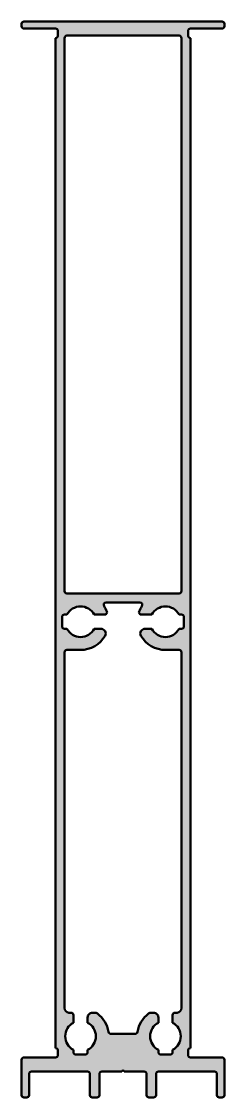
# Model space of a CAD drawing. Extents: x 0 to 43, y 0 to 228.
import ezdxf

# ---------------------------------------------------------------- set-up
doc = ezdxf.new("R2010")
doc.units = 0
doc.layers.add('0S-Alu contour', color=7, linetype='Continuous', lineweight=50)
doc.layers.add('0S-Alu hatch', color=252, linetype='Continuous', lineweight=25)

# ---------------------------------------------------------------- blocks, each defined once
blk = doc.blocks.new('336260__9E0AFC31_403D_4B5E_9536_DA041980A7FB_')
at = {"layer": '0S-Alu hatch'}
h = blk.add_hatch(color=256, dxfattribs=at)
edge = h.paths.add_edge_path()
edge.add_line((0.0025123000961997, 227.9002463124079), (0.0025123000961997, 227.4002463124079))
edge.add_arc((0.5022776433403777, 227.400011655652), 0.4997653983338223, 179.973097692873, 269.9730976859468)
edge.add_line((0.5020429865241312, 226.9002463124079), (7.203092795675459, 226.9002463124078))
edge.add_ellipse((7.202808651401361, 226.4005304566817), major_axis=(-0.4997159365099367, 0), ratio=1, start_angle=179.9674209538814, end_angle=269.96742095385304, ccw=False)
edge.add_line((7.702524507127421, 226.4002463124079), (7.702524507127535, 225.4002463124079))
edge.add_ellipse((7.203220681911832, 225.4000143627436), major_axis=(-0.4993038790913598, 0), ratio=1, start_angle=89.97338346876478, end_angle=180.0266165312506, ccw=False)
edge.add_line((7.202988732247675, 224.9007105375279), (7.20025094755708, 10.49861822313181))
edge.add_ellipse((7.199362543546527, 9.998619012394155), major_axis=(-0.4999999999999539, 0), ratio=1, start_angle=179.7898793085694, end_angle=269.8981963458191, ccw=False)
edge.add_line((7.699359181281792, 9.996785367558275), (7.70025078323583, 9.000246205599225))
edge.add_ellipse((7.200509568061126, 8.999987585095598), major_axis=(-0.4997412820938998, 0), ratio=1, start_angle=89.97034903484729, end_angle=180.0296510705443, ccw=False)
edge.add_line((7.200250948476835, 8.500246369920418), (0.5002463699205891, 8.500246369920445))
edge.add_arc((0.500000242553597, 8.000492497287468), 0.4997539332414915, 89.97178199313024, 180.0282180068728)
edge.add_line((0.0002463699206174, 8.000246369920445), (0.0002463699206174, 0.5002463699205464))
edge.add_arc((0.5000002425536181, 0.5000002425534475), 0.4997539332415126, 179.9717819931142, 270.0282180068608)
edge.add_line((0.5002463699205321, 0.000246369920447), (1.100244844041512, 0.0002463699204469))
edge.add_arc((1.100492225935487, 0.5000066137045759), 0.4997603050112857, 269.9716385257303, 360.0274872167101)
edge.add_line((1.600252473436157, 0.5002463699204329), (1.600252473435986, 5.000246369920191))
edge.add_ellipse((2.099993617858665, 5.000505225497755), major_axis=(-0.4997412114635919, 0), ratio=1, start_angle=-90.02967802619281, end_angle=0.029678026184171813, ccw=False)
edge.add_line((2.10025247343627, 5.500246369920432), (14.00025399931512, 5.500246369920404))
edge.add_ellipse((14.00050397227186, 5.000511593804782), major_axis=(-0.4997348386352602, 0), ratio=1, start_angle=179.9695914538105, end_angle=270.028659991067, ccw=False)
edge.add_line((14.50023874052608, 5.000246369920262), (14.500238740526, 0.5002463699205322))
edge.add_arc((14.99999898032892, 0.5000066097233644), 0.4997602973154447, 179.9725123264136, 270.0274876735488)
edge.add_line((15.00023874052583, 0.000246369920447), (16.00023874052608, 0.0002463699204469))
edge.add_arc((16.00049123182183, 0.4999938786246716), 0.4997475724882849, 269.9710520130123, 360.0289479869838)
edge.add_line((16.50023874052606, 0.5002463699204754), (16.50023874052586, 5.000246369920432))
edge.add_ellipse((16.99998624923024, 5.00049886121605), major_axis=(-0.499747572488441, 0), ratio=1, start_angle=-90.02894798699919, end_angle=0.028947986958598904, ccw=False)
edge.add_line((17.00023874052608, 5.500246369920432), (21.25304170470482, 5.500246369920446))
edge.add_ellipse((21.50250467070176, 5.44786476098028), major_axis=(-0.2549031274016684, 0), ratio=1, start_angle=191.8585441902751, end_angle=348.1414558097249, ccw=False)
edge.add_line((21.7519676366987, 5.500246369920446), (26.00024636992039, 5.500246369920432))
edge.add_ellipse((26.00049886121623, 5.000498861216158), major_axis=(-0.4997475724883346, 0), ratio=1, start_angle=179.9710520130288, end_angle=270.02894798699833, ccw=False)
edge.add_line((26.5002463699205, 5.000246369920446), (26.50024636992062, 0.5002463699204327))
edge.add_arc((27.00000660972361, 0.5000066097234354), 0.4997602973155157, 179.9725123264401, 270.0274876735667)
edge.add_line((27.00024636992067, 0.000246369920447), (28.00024636992042, 0.0002463699204611))
edge.add_arc((28.00048613011756, 0.500006609723407), 0.4997602973154728, 269.9725123264252, 360.0274876735467)
edge.add_line((28.50024636992051, 0.5002463699203333), (28.50024636992051, 5.000246369920589))
edge.add_ellipse((28.99999387862464, 5.000498861216313), major_axis=(-0.4997475724881925, 0), ratio=1, start_angle=-90.02894798700157, end_angle=0.028947986983780538, ccw=False)
edge.add_line((29.0002463699205, 5.500246369920446), (40.9002326370102, 5.500246369920432))
edge.add_ellipse((40.9004851283061, 5.000498861216189), major_axis=(-0.4997475724883036, 0), ratio=1, start_angle=179.9710520130288, end_angle=270.02894798700487, ccw=False)
edge.add_line((41.40023263701034, 5.000246369920546), (41.40023263701034, 0.500246369920518))
edge.add_arc((41.89999287681335, 0.5000066097234211), 0.4997602973155299, 179.9725123264269, 270.027487673552)
edge.add_line((41.90023263701029, 0.0002463699204185), (42.50025399931501, 0.0002463699204043))
edge.add_arc((42.50048865607079, 0.5000117131646464), 0.4997653983338863, 269.9730976928782, 360.026902307127)
edge.add_line((43.00025399931503, 0.5002463699204756), (43.00025399931503, 8.000246369920234))
edge.add_arc((42.50048865607069, 8.000481026676106), 0.4997653983339857, 359.973097692873, 450.026902307107)
edge.add_line((42.50025399931503, 8.500246369920445), (35.80023416288926, 8.500246369920475))
edge.add_ellipse((35.79997554230069, 8.999987749331906), major_axis=(-0.4997414463306482, 0), ratio=1, start_angle=-0.029651070544275626, end_angle=90.02965107054928, ccw=False)
edge.add_line((35.30023416288925, 9.000246369920532), (35.30023416288925, 10.00024636992044))
edge.add_ellipse((35.79997554809561, 10.00051261010422), major_axis=(-0.4997414561268614, 0), ratio=1, start_angle=-90.02965040558882, end_angle=0.030524663108622008, ccw=False)
edge.add_line((35.80023416288937, 10.50025399931486), (35.80249246367062, 224.9002463124078))
edge.add_ellipse((35.80226029845242, 225.4000141471898), major_axis=(-0.4997678887077307, 0), ratio=1, start_angle=-0.02661653123692531, end_angle=90.02661653125631, ccw=False)
edge.add_line((35.30249246367042, 225.4002463124078), (35.30249246367042, 226.4002463129497))
edge.add_ellipse((35.79700729361783, 226.4057314824665), major_axis=(-0.4945452498230539, 0), ratio=1, start_angle=-90.63550006396628, end_angle=0.6355000018905912, ccw=False)
edge.add_line((35.80249246367042, 226.900246312408), (42.50249704130739, 226.9002463124079))
edge.add_arc((42.50273680172429, 227.4000065519908), 0.499760297095559, 269.9725123012179, 360.0274876987921)
edge.add_line((43.00249704130722, 227.4002463124078), (43.00249704130722, 227.9002463124078))
edge.add_arc((42.50274693174832, 227.900496202849), 0.4997501720353561, 359.9713503485932, 450.0286496513664)
edge.add_line((42.50249704130744, 228.4002463124079), (0.5025123000961429, 228.4002463124079))
edge.add_arc((0.5022674619352755, 227.9004911505688), 0.4997552218141655, 89.97192987040395, 180.0280701296022)
edge = h.paths.add_edge_path()
edge.add_line((9.10252603300647, 107.4947281004413), (9.102526033006527, 224.9002463124079))
edge.add_ellipse((9.602249981156817, 224.9005223642576), major_axis=(-0.4997240243970042, 0), ratio=1, start_angle=-90.03165068306862, end_angle=0.031650683069699426, ccw=False)
edge.add_line((9.602526033006498, 225.4002463124079), (33.40249856718621, 225.4002463124079))
edge.add_ellipse((33.40274845762714, 224.9004962028489), major_axis=(-0.4997501720354607, 0), ratio=1, start_angle=180.0286496541928, end_angle=270.0286496513721, ccw=False)
edge.add_line((33.90249856718613, 224.9007460933143), (33.90249856718603, 107.4952802025519))
edge.add_ellipse((33.40274845762705, 107.4950303136989), major_axis=(-0.4997501720346314, 0), ratio=1, start_angle=89.97135034860179, end_angle=180.0286494693115, ccw=False)
edge.add_line((33.4024985671859, 106.9952802041408), (9.602526109336523, 106.9952801278949))
edge.add_ellipse((9.602250057444799, 107.4950041523332), major_axis=(-0.4997241006850548, 0), ratio=1, start_angle=0.031650683069699426, end_angle=90.0316506830572, ccw=False)
edge = h.paths.add_edge_path()
edge.add_ellipse((30.5025124856701, 100.9950754421629), major_axis=(-3.249999999994125, 0), ratio=1, start_angle=27.4864265945979, end_angle=152.5135741396132, ccw=False)
edge.add_line((27.61937184601918, 99.49507542484452), (26.17227537784514, 99.49507541557264))
edge.add_arc((26.17227538425235, 98.49507541557279), 0.9999999999998535, 90.00000036710603, 210.0000003621613)
edge.add_arc((30.50240238801936, 100.9950754433167), 6.000000000747036, 210.0000003621611, 270.000000381864)
edge.add_line((30.50240242800807, 94.99507544256966), (33.40248336855312, 94.99507546189813))
edge.add_ellipse((33.40272440311599, 94.49531649326047), major_axis=(-0.4997590267633296, 0), ratio=1, start_angle=179.9723668887665, end_angle=270.0276338454435, ccw=False)
edge.add_line((33.90248337175673, 94.4950754651017), (33.90022531827431, 18.99899544268516))
edge.add_ellipse((32.90022531827453, 18.99899544268512), major_axis=(-0.9999999999997788, 0), ratio=1, start_angle=92.8661501435675, end_angle=180, ccw=False)
edge.add_line((32.95022821470296, 18.00024636992043), (32.49898797540222, 18.00024636992043))
edge.add_arc((32.49898797540223, 17.50149729715547), 0.4987490727649658, 90.00000000000163, 180)
edge.add_line((32.00023890263727, 17.50149729715551), (32.00023890263721, 15.87935422240588))
edge.add_ellipse((30.50023500345061, 12.9962155911529), major_axis=(-3.250000009938199, 0), ratio=1, start_angle=117.48642622746581, end_angle=242.5134963533925, ccw=False)
edge.add_line((32.00023500688435, 10.1130749330689), (32.00023500688421, 9.59624460466135))
edge.add_ellipse((31.50051098294543, 9.595968552770017), major_axis=(-0.4997241001855076, 0), ratio=1, start_angle=89.96834931694951, end_angle=180.0316506830467, ccw=False)
edge.add_line((31.50023493105404, 9.096244528831235), (29.5049027597628, 9.096244604661253))
edge.add_ellipse((29.50935232078386, 9.605342474151028), major_axis=(-0.5091173138995658, 0), ratio=1, start_angle=0, end_angle=89.49924250092192, ccw=False)
edge.add_line((29.0002350068843, 9.6053424741511), (29.0002350068843, 10.11307476918283))
edge.add_ellipse((30.50023501360914, 12.9962154335925), major_axis=(-3.250000017068797, 0), ratio=1, start_angle=-62.51349635339051, end_angle=62.51357377253322, ccw=False)
edge.add_line((29.00023111113139, 15.87935407117112), (29.00023111113139, 17.00024636992043))
edge.add_arc((28.00023111113136, 17.0002463699204), 1.000000000000028, 0, 90.0000000000016)
edge.add_line((28.00023111113133, 18.00024636992043), (27.50022331847031, 18.00024636992043))
edge.add_arc((27.50022331847014, 17.00024636992004), 1.000000000000393, 89.99999999999064, 126.8698976458353)
edge.add_arc((30.50022331846996, 13.00024636992006), 6.00000000000026, 126.8698976458413, 171.1500488401846)
edge.add_ellipse((24.07760821703719, 14.00025399931464), major_axis=(-0.4999999999997052, 0), ratio=1, start_angle=90.00000000002967, end_angle=171.1500488402223, ccw=False)
edge.add_line((24.07760821703745, 13.50025399931493), (18.92740112436617, 13.50025399931496))
edge.add_ellipse((18.92740112436618, 14.00025399931451), major_axis=(-0.4999999999995536, 0), ratio=1, start_angle=8.849951159805585, end_angle=89.9999999999983, ccw=False)
edge.add_arc((12.50478602293309, 13.00024636991958), 6.000000000000787, 8.849951159815946, 53.13010235416006)
edge.add_arc((15.50478602293334, 17.00024636992061), 0.9999999999998188, 53.13010235415635, 90.00000000000134)
edge.add_line((15.50478602293331, 18.00024636992043), (15.00261087084989, 18.00024636992043))
edge.add_arc((15.00261087084982, 17.00024636992042), 1.000000000000014, 89.99999999999594, 180)
edge.add_line((14.0026108708498, 17.00024636992043), (14.00261087084978, 15.87821413901039))
edge.add_ellipse((12.50260697921052, 12.99507552226414), major_axis=(-3.249999993585599, 0), ratio=1, start_angle=117.4864262274653, end_angle=242.513496353392, ccw=False)
edge.add_line((14.00260697509689, 10.11193487868685), (14.00260697509678, 9.59510453839738))
edge.add_ellipse((13.50288295115794, 9.594828486506032), major_axis=(-0.4997241001855644, 0), ratio=1, start_angle=89.96834931694951, end_angle=180.0316506830467, ccw=False)
edge.add_line((13.50260689926655, 9.095104462567193), (11.50727472797545, 9.095104538397152))
edge.add_ellipse((11.51172428899644, 9.604202407886964), major_axis=(-0.5091173138996014, 0), ratio=1, start_angle=0, end_angle=89.49924250093079, ccw=False)
edge.add_line((11.00260697509684, 9.604202407886945), (11.00260697509684, 10.11193476454041))
edge.add_ellipse((12.50260697337199, 12.99507541270896), major_axis=(-3.249999998761116, 0), ratio=1, start_angle=-62.513496353389996, end_angle=62.51357377253311, ccw=False)
edge.add_line((11.00260307934393, 15.87821403404646), (11.0026030793439, 17.50024636992049))
edge.add_arc((10.50260307934395, 17.50024636992046), 0.4999999999999432, 0, 89.99999999999675)
edge.add_line((10.50260307934398, 18.0002463699204), (10.05251535185401, 18.00024636992043))
edge.add_ellipse((10.10025247343601, 18.99910630365619), major_axis=(-0.9999999999997708, 0), ratio=1, start_angle=0, end_angle=87.26382452107782, ccw=False)
edge.add_line((9.100252473436242, 18.9991063036563), (9.10252602844848, 94.49507538565251))
edge.add_ellipse((9.602284997087636, 94.49531641701326), major_axis=(-0.4997590267632894, 0), ratio=1, start_angle=-90.0276334783349, end_angle=0.027633478332404593, ccw=False)
edge.add_line((9.602526028448423, 94.99507538565238), (12.50260696899336, 94.99507538490545))
edge.add_arc((12.50260697053878, 100.9950753856525), 6.000000000747095, 269.9999999852423, 330.000000004945)
edge.add_arc((16.83273399032391, 98.49507538565264), 0.9999999999998151, 330.000000004944, 449.9999999999979)
edge.add_line((16.83273399032394, 99.49507538565246), (15.38563752214996, 99.49507538565246))
edge.add_ellipse((12.50249689627861, 100.9950753723287), major_axis=(-3.249999973627472, 0), ratio=1, start_angle=27.4864262274927, end_angle=152.5135737725086, ccw=False)
edge.add_line((9.619356270407295, 99.4950753856524), (9.10252805467944, 99.49507538565248))
edge.add_ellipse((9.10252805467951, 99.99507538565238), major_axis=(-0.4999999999999006, 0), ratio=1, start_angle=0, end_angle=89.99999999999193, ccw=False)
edge.add_line((8.60252805467961, 99.99507538565238), (8.602528054679553, 101.9950714898994))
edge.add_ellipse((9.102528054679595, 101.9950714898994), major_axis=(-0.5000000000000427, 0), ratio=1, start_angle=270.0000000000049, end_angle=360, ccw=False)
edge.add_line((9.102528054679553, 102.4950714898994), (9.619358244799926, 102.4950714898994))
edge.add_ellipse((12.50249894490525, 100.9950714646033), major_axis=(-3.250000057306485, 0), ratio=1, start_angle=207.4865036466108, end_angle=332.51357377253254, ccw=False)
edge.add_line((15.38563761817947, 102.4950753856524), (17.62608235432027, 102.4950753856524))
edge.add_arc((17.62608235432028, 102.9950753856526), 0.5000000000001938, 269.9999999999988, 381.3236862604587)
edge.add_arc((12.50260697053892, 100.9950753856524), 6.00000000074695, 21.32368626046288, 33.63344583441869)
edge.add_ellipse((17.91449437463783, 104.5952802041406), major_axis=(-0.4999999999999716, 0), ratio=1, start_angle=-90.00000000000449, end_angle=33.63344583441199, ccw=False)
edge.add_line((17.91449437463787, 105.0952802041406), (25.09051494811574, 105.0952802041405))
edge.add_ellipse((25.09051494811576, 104.5952802041404), major_axis=(-0.5000000000001343, 0), ratio=1, start_angle=146.3665545896306, end_angle=270.00000000000205, ccw=False)
edge.add_arc((30.50240230178531, 100.9950754769792), 5.999999908175456, 146.3665545896319, 158.6763141066446)
edge.add_arc((25.37892699142358, 102.9950754104896), 0.5000000000001706, 158.6763141066451, 270.0000003671022)
edge.add_line((25.37892699462715, 102.4950754104895), (27.61937169696639, 102.4950754248445))
edge.add_ellipse((30.5025103888989, 100.9950715175612), major_axis=(-3.250000067505155, 0), ratio=1, start_angle=207.486426594573, end_angle=332.5134967204958, ccw=False)
edge.add_line((33.38565108844087, 102.4950715660372), (33.90248129426801, 102.4950715693486))
edge.add_ellipse((33.90248129747157, 101.9950715693487), major_axis=(-0.4999999999999716, 0), ratio=1, start_angle=180, end_angle=270.00000036710014, ccw=False)
edge.add_line((34.40248129747154, 101.9950715725523), (34.40248131028598, 99.99507546830527))
edge.add_ellipse((33.90248131028601, 99.9950754651017), major_axis=(-0.4999999999999716, 0), ratio=1, start_angle=90.00000036711322, end_angle=180, ccw=False)
edge.add_line((33.90248131348967, 99.49507546510173), (33.38565314454262, 99.49507546179024))
at = {"layer": '0S-Alu contour', "color": 7}
for points in [[(0.0025123000961997, 227.9002463124079), (0.0025123000961997, 227.4002463124079)], [(0.5020429865241312, 226.9002463124079), (7.203092795675459, 226.9002463124078)], [(42.50249704130744, 228.4002463124079), (0.5025123000961429, 228.4002463124079)], [(7.702524507127421, 226.4002463124079), (7.702524507127535, 225.4002463124079)], [(35.30249246367042, 225.4002463124078), (35.30249246367042, 226.4002463129497)], [(35.80249246367042, 226.900246312408), (42.50249704130739, 226.9002463124079)], [(43.00249704130722, 227.4002463124078), (43.00249704130722, 227.9002463124078)], [(7.202988732247675, 224.9007105375279), (7.20025094755708, 10.4986182231318)], [(9.10252603300647, 107.4947281004413), (9.102526033006527, 224.9002463124079)], [(9.602526033006498, 225.4002463124079), (33.40249856718621, 225.4002463124079)], [(33.90249856718613, 224.9007460933143), (33.90249856718603, 107.4952802025519)], [(35.80023416288937, 10.50025399931486), (35.80249246367062, 224.9002463124078)], [(33.4024985671859, 106.9952802041408), (9.602526109336523, 106.9952801278949)], [(17.91449437463787, 105.0952802041406), (25.09051494811574, 105.0952802041405)], [(8.60252805467961, 99.99507538565238), (8.602528054679553, 101.9950714898994)], [(9.102528054679553, 102.4950714898994), (9.619358244799926, 102.4950714898994)], [(15.38563761817947, 102.4950753856524), (17.62608235432027, 102.4950753856524)], [(25.37892699462715, 102.4950754104895), (27.61937169696639, 102.4950754248445)], [(33.38565108844087, 102.4950715660372), (33.90248129426801, 102.4950715693486)], [(34.40248129747154, 101.9950715725523), (34.40248131028598, 99.99507546830527)], [(9.619356270407295, 99.4950753856524), (9.10252805467944, 99.49507538565248)], [(16.83273399032394, 99.49507538565246), (15.38563752214996, 99.49507538565246)], [(27.61937184601918, 99.49507542484452), (26.17227537784514, 99.49507541557264)], [(33.90248131348967, 99.49507546510173), (33.38565314454262, 99.49507546179024)], [(9.100252473436242, 18.9991063036563), (9.10252602844848, 94.49507538565251)], [(9.602526028448423, 94.99507538565238), (12.50260696899336, 94.99507538490545)], [(30.50240242800807, 94.99507544256966), (33.40248336855312, 94.99507546189813)], [(33.90248337175673, 94.4950754651017), (33.90022531827431, 18.99899544268516)], [(10.50260307934398, 18.0002463699204), (10.05251535185401, 18.00024636992043)], [(11.00260307934393, 15.87821403404646), (11.0026030793439, 17.50024636992049)], [(14.0026108708498, 17.00024636992043), (14.00261087084978, 15.87821413901039)], [(15.50478602293331, 18.00024636992043), (15.00261087084989, 18.00024636992043)], [(28.00023111113133, 18.00024636992043), (27.50022331847031, 18.00024636992043)], [(29.00023111113139, 15.87935407117112), (29.00023111113139, 17.00024636992043)], [(32.00023890263727, 17.50149729715551), (32.00023890263721, 15.87935422240588)], [(32.95022821470296, 18.00024636992043), (32.49898797540222, 18.00024636992043)], [(24.07760821703745, 13.50025399931493), (18.92740112436617, 13.50025399931496)], [(7.699359181281792, 9.996785367558275), (7.70025078323583, 9.000246205599225)], [(11.00260697509684, 9.604202407886945), (11.00260697509684, 10.11193476454041)], [(14.00260697509689, 10.11193487868685), (14.00260697509678, 9.59510453839738)], [(29.0002350068843, 9.6053424741511), (29.0002350068843, 10.11307476918283)], [(32.00023500688435, 10.1130749330689), (32.00023500688421, 9.59624460466135)], [(35.30023416288925, 9.000246369920532), (35.30023416288925, 10.00024636992044)], [(0.0002463699206174, 8.000246369920445), (0.0002463699206174, 0.5002463699205464)], [(7.200250948476835, 8.500246369920418), (0.5002463699205891, 8.500246369920445)], [(13.50260689926655, 9.095104462567193), (11.50727472797545, 9.095104538397152)], [(31.50023493105404, 9.096244528831235), (29.5049027597628, 9.096244604661253)], [(42.50025399931503, 8.500246369920445), (35.80023416288926, 8.500246369920475)], [(43.00025399931503, 0.5002463699204756), (43.00025399931503, 8.000246369920234)], [(1.600252473436157, 0.5002463699204329), (1.600252473435986, 5.000246369920191)], [(2.10025247343627, 5.500246369920432), (14.00025399931512, 5.500246369920404)], [(14.50023874052608, 5.000246369920262), (14.500238740526, 0.5002463699205322)], [(16.50023874052606, 0.5002463699204754), (16.50023874052586, 5.000246369920432)], [(17.00023874052608, 5.500246369920432), (21.25304170470482, 5.500246369920446)], [(21.7519676366987, 5.500246369920446), (26.00024636992039, 5.500246369920432)], [(26.5002463699205, 5.000246369920446), (26.50024636992062, 0.5002463699204327)], [(28.50024636992051, 0.5002463699203333), (28.50024636992051, 5.000246369920589)], [(29.0002463699205, 5.500246369920446), (40.9002326370102, 5.500246369920432)], [(41.40023263701034, 5.000246369920546), (41.40023263701034, 0.500246369920518)], [(0.5002463699205321, 0.000246369920447), (1.100244844041512, 0.0002463699204469)], [(15.00023874052583, 0.000246369920447), (16.00023874052608, 0.0002463699204469)], [(27.00024636992067, 0.000246369920447), (28.00024636992042, 0.0002463699204611)], [(41.90023263701029, 0.0002463699204185), (42.50025399931501, 0.0002463699204043)]]:
    blk.add_lwpolyline(points, dxfattribs=at)
for centre, radius, start, end in [((0.5022674619352755, 227.9004911505688), 0.4997552218141655, 89.97192987040395, 180.0280701296022), ((0.5022776433403777, 227.400011655652), 0.4997653983338223, 179.973097692873, 269.9730976859468), ((42.50274693174832, 227.900496202849), 0.4997501720353561, 359.9713503485932, 90.02864965136644), ((42.50273680172429, 227.4000065519908), 0.499760297095559, 269.9725123012179, 0.027487698792132), ((12.50260697053892, 100.9950753856524), 6.00000000074695, 21.32368626046288, 33.63344583441869), ((17.62608235432028, 102.9950753856526), 0.5000000000001938, 269.9999999999988, 21.32368626045865), ((25.37892699142358, 102.9950754104896), 0.5000000000001706, 158.6763141066451, 270.0000003671022), ((30.50240230178531, 100.9950754769792), 5.999999908175456, 146.3665545896319, 158.6763141066446), ((16.83273399032391, 98.49507538565264), 0.9999999999998151, 330.000000004944, 89.99999999999797), ((26.17227538425235, 98.49507541557279), 0.9999999999998535, 90.00000036710603, 210.0000003621613), ((12.50260697053878, 100.9950753856525), 6.000000000747095, 269.9999999852423, 330.000000004945), ((30.50240238801936, 100.9950754433167), 6.000000000747036, 210.0000003621611, 270.000000381864), ((10.50260307934395, 17.50024636992046), 0.4999999999999432, 0, 89.99999999999675), ((15.00261087084982, 17.00024636992042), 1.000000000000014, 89.99999999999594, 180), ((15.50478602293334, 17.00024636992061), 0.9999999999998188, 53.13010235415635, 90.00000000000134), ((12.50478602293309, 13.00024636991958), 6.000000000000787, 8.849951159815946, 53.13010235416006), ((30.50022331846996, 13.00024636992006), 6.00000000000026, 126.8698976458413, 171.1500488401846), ((27.50022331847014, 17.00024636992004), 1.000000000000393, 89.99999999999064, 126.8698976458353), ((28.00023111113136, 17.0002463699204), 1.000000000000028, 0, 90.0000000000016), ((32.49898797540223, 17.50149729715547), 0.4987490727649658, 90.00000000000163, 180), ((0.500000242553597, 8.000492497287468), 0.4997539332414915, 89.97178199313024, 180.0282180068728), ((42.50048865607069, 8.000481026676106), 0.4997653983339857, 359.973097692873, 90.0269023071071), ((0.5000002425536181, 0.5000002425534475), 0.4997539332415126, 179.9717819931142, 270.0282180068608), ((1.100492225935487, 0.5000066137045759), 0.4997603050112857, 269.9716385257303, 0.0274872167101258), ((14.99999898032892, 0.5000066097233644), 0.4997602973154447, 179.9725123264136, 270.0274876735488), ((16.00049123182183, 0.4999938786246716), 0.4997475724882849, 269.9710520130123, 0.0289479869838237), ((27.00000660972361, 0.5000066097234354), 0.4997602973155157, 179.9725123264401, 270.0274876735667), ((28.00048613011756, 0.500006609723407), 0.4997602973154728, 269.9725123264252, 0.0274876735466149), ((41.89999287681335, 0.5000066097234211), 0.4997602973155299, 179.9725123264269, 270.027487673552), ((42.50048865607079, 0.5000117131646464), 0.4997653983338863, 269.9730976928782, 0.0269023071270038)]:
    blk.add_arc(centre, radius, start, end, dxfattribs=at)
at = {"layer": '0S-Alu contour', "color": 7, "extrusion": (0, 0, -1)}
for centre, radius, start, end in [((-7.202808651401361, 226.4005304566817), 0.4997159365099367, 90.03257904614696, 180.0325790461187), ((-35.79700729361783, 226.4057314824665), 0.4945452498230539, 359.3644999981094, 90.63550006396633), ((-7.203220681911832, 225.4000143627436), 0.4993038790913599, 179.9733834687494, 270.0266165312352), ((-9.602249981156817, 224.9005223642576), 0.4997240243970042, 359.9683493169303, 90.03165068306856), ((-33.40274845762714, 224.9004962028489), 0.4997501720354608, 89.97135034862787, 179.9713503458072), ((-35.80226029845242, 225.4000141471898), 0.4997678887077307, 269.9733834687437, 0.0266165312368719), ((-9.602250057444799, 107.4950041523332), 0.4997241006850549, 269.9683493169428, 359.9683493169303), ((-33.40274845762705, 107.4950303136989), 0.4997501720346314, 179.9713505306885, 270.0286496513982), ((-17.91449437463783, 104.5952802041406), 0.4999999999999716, 326.366554165588, 90.00000000000448), ((-25.09051494811576, 104.5952802041404), 0.5000000000001343, 89.99999999999797, 213.6334454103695), ((-12.50249894490525, 100.9950714646033), 3.250000057306485, 27.48642622746748, 152.5134963533892), ((-30.5025103888989, 100.9950715175612), 3.250000067505155, 27.48650327950418, 152.513573405427), ((-9.102528054679595, 101.9950714898994), 0.5000000000000427, 0, 89.99999999999511), ((-33.90248129747157, 101.9950715693487), 0.4999999999999716, 89.99999963289987, 180), ((-9.10252805467951, 99.99507538565238), 0.4999999999999006, 270.0000000000081, 0), ((-12.50249689627861, 100.9950753723287), 3.249999973627472, 207.4864262274915, 332.5135737725073), ((-30.5025124856701, 100.9950754421629), 3.249999999994125, 207.4864258603868, 332.5135734054021), ((-33.90248131028601, 99.9950754651017), 0.4999999999999716, 180, 269.9999996328868), ((-9.602284997087636, 94.49531641701326), 0.4997590267632894, 359.9723665216676, 90.02763347833496), ((-33.40272440311599, 94.49531649326047), 0.4997590267633296, 89.97236615455648, 180.0276331112336), ((-10.10025247343601, 18.99910630365619), 0.9999999999997708, 272.7361754789222, 0), ((-32.90022531827453, 18.99899544268512), 0.9999999999997788, 180, 267.1338498564325), ((-12.50260697337199, 12.99507541270896), 3.249999998761116, 297.486426227467, 62.51349635339002), ((-12.50260697921052, 12.99507552226414), 3.249999993585599, 117.486503646608, 242.5135737725347), ((-18.92740112436618, 14.00025399931451), 0.4999999999995536, 270.0000000000017, 351.1500488401944), ((-24.07760821703719, 14.00025399931464), 0.4999999999997052, 188.8499511597778, 269.9999999999703), ((-30.50023501360914, 12.9962154335925), 3.250000017068797, 297.4864262274668, 62.51349635339058), ((-30.50023500345061, 12.9962155911529), 3.250000009938199, 117.4865036466075, 242.5135737725342), ((-7.199362543546527, 9.998619012394155), 0.4999999999999539, 90.10180365418088, 180.2101206914306), ((-11.51172428899644, 9.604202407886964), 0.5091173138996014, 270.5007574990692, 0), ((-13.50288295115794, 9.594828486506032), 0.4997241001855645, 179.9683493169533, 270.0316506830505), ((-29.50935232078386, 9.605342474151028), 0.5091173138995658, 270.5007574990781, 0), ((-31.50051098294543, 9.595968552770017), 0.4997241001855076, 179.9683493169533, 270.0316506830505), ((-35.79997554809561, 10.00051261010422), 0.4997414561268615, 359.9694753368914, 90.0296504055889), ((-7.200509568061126, 8.999987585095598), 0.4997412820938998, 179.9703489294557, 270.0296509651527), ((-35.79997554230069, 8.999987749331906), 0.4997414463306482, 269.9703489294507, 0.0296510705443278), ((-2.099993617858665, 5.000505225497755), 0.4997412114635919, 359.9703219738158, 90.02967802619281), ((-14.00050397227186, 5.000511593804782), 0.4997348386352603, 89.97134000893303, 180.0304085461895), ((-16.99998624923024, 5.00049886121605), 0.4997475724884411, 359.9710520130414, 90.02894798699916), ((-21.50250467070176, 5.44786476098028), 0.2549031274016684, 11.85854419027508, 168.1414558097249), ((-26.00049886121623, 5.000498861216158), 0.4997475724883346, 89.97105201300165, 180.0289479869712), ((-28.99999387862464, 5.000498861216313), 0.4997475724881925, 359.9710520130162, 90.02894798700162), ((-40.9004851283061, 5.000498861216189), 0.4997475724883036, 89.97105201299513, 180.0289479869712)]:
    blk.add_arc(centre, radius, start, end, dxfattribs=at)
blk = doc.blocks.new('336260__3F1DD6DC_8591_4F3F_9D95_1D47BBFD4748_')
at = {"layer": '0S-Alu contour', "color": 7}
blk.add_blockref('336260__9E0AFC31_403D_4B5E_9536_DA041980A7FB_', (0, 0), dxfattribs=at)

msp = doc.modelspace()

# ---------------------------------------------------------------- block references
at = {"layer": '0S-Alu contour', "color": 7}
msp.add_blockref('336260__3F1DD6DC_8591_4F3F_9D95_1D47BBFD4748_', (0, 0), dxfattribs=at)

doc.saveas('drawing.dxf')
